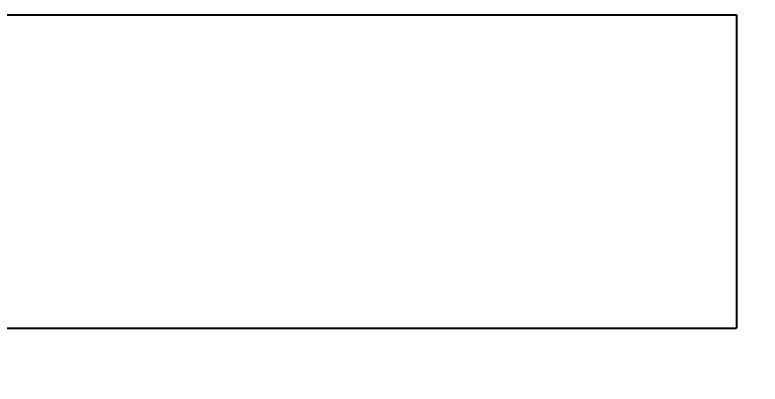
# Model space of a CAD drawing. Header units: metres. Extents: x -46 to 153, y -1 to 83.
# Drawn here: x 83.159 to 83.873, y 14.946 to 15.3 of the extents above; entities that cross this region are included whole.
import ezdxf

# ---------------------------------------------------------------- set-up
doc = ezdxf.new("R2010")
doc.units = ezdxf.units.M
doc.header["$LTSCALE"] = 0.018
doc.layers.add('DIMBLK', color=3, linetype='Continuous')
doc.styles.get("Standard").update_dxf_attribs({"font": 'ugtxt.shx'})
doc.dimstyles.new('CADWDOT', dxfattribs={"dimscale": 0.05, "dimtxt": 1.8, "dimasz": 0.08, "dimexe": 2, "dimexo": 0, "dimgap": 0.09, "dimtad": 0, "dimrnd": 0.001, "dimzin": 0, "dimdsep": 46, "dimtxsty": 'Standard', "dimblk": 'ARTDIM', "dimblk1": 'ARTDIM', "dimblk2": 'ARTDIM', "dimsah": 1, "dimcen": 0.09, "dimdle": 0.05, "dimse1": 1, "dimse2": 1, "dimadec": 0, "dimazin": 0, "dimtfac": 1, "dimtdec": 4, "dimtmove": 0, "dimatfit": 3, "dimldrblk": 'ARTDIM', "dimfxl": 0, "dimtvp": 0.9999, "dimtolj": 1, "dimtzin": 0, "dimarcsym": 0})

# ---------------------------------------------------------------- blocks, each defined once
blk = doc.blocks.new('ARTDIM')
at = {"layer": 'DIMBLK'}
for p, q in [((0, -24.9975), (0, 24.9975)), ((-24.9975, 0), (24.9975, 0))]:
    blk.add_line(p, q, dxfattribs=at)
blk.add_circle((0, 0), 8.25, dxfattribs=at)
blk = doc.blocks.new('*D23')
at = {"color": 0, "lineweight": -2, "transparency": 16777216}
blk.add_line((73.204, 14.3), (85.196, 14.3), dxfattribs=at)
at = {"layer": 'Defpoints', "color": 0, "transparency": 16777216}
for p in [(73.2, 15), (85.2, 15), (85.2, 14.3)]:
    blk.add_point(p, dxfattribs=at)
at = {"color": 0, "lineweight": -2, "transparency": 16777216, "xscale": 0.004, "yscale": 0.004, "zscale": 0.004, "rotation": 180}
blk.add_blockref('ARTDIM', (73.2, 14.3), dxfattribs=at)
at = {"color": 0, "lineweight": -2, "transparency": 16777216, "xscale": 0.004, "yscale": 0.004, "zscale": 0.004}
blk.add_blockref('ARTDIM', (85.2, 14.3), dxfattribs=at)
at = {"color": 0, "transparency": 16777216, "insert": (79.2, 14.389991), "char_height": 0.09, "attachment_point": 5}
blk.add_mtext('\\A1;12.00', dxfattribs=at)

msp = doc.modelspace()

# ---------------------------------------------------------------- linework, layer by layer
for p, q in [((80.6, 15.3), (83.85, 15.3)), ((83.85, 15.3), (83.85, 15)), ((80.6, 15), (83.85, 15))]:
    msp.add_line(p, q)

# ---------------------------------------------------------------- dimensions: what is measured, and where the dimension line sits
dim = msp.add_linear_dim(base=(85.2, 14.3), p1=(73.2, 15), p2=(85.2, 15), dimstyle='CADWDOT')
dim.commit()
dim.dimension.update_dxf_attribs({"geometry": '*D23', "text_midpoint": (79.2, 14.38999)})

doc.saveas('drawing.dxf')
